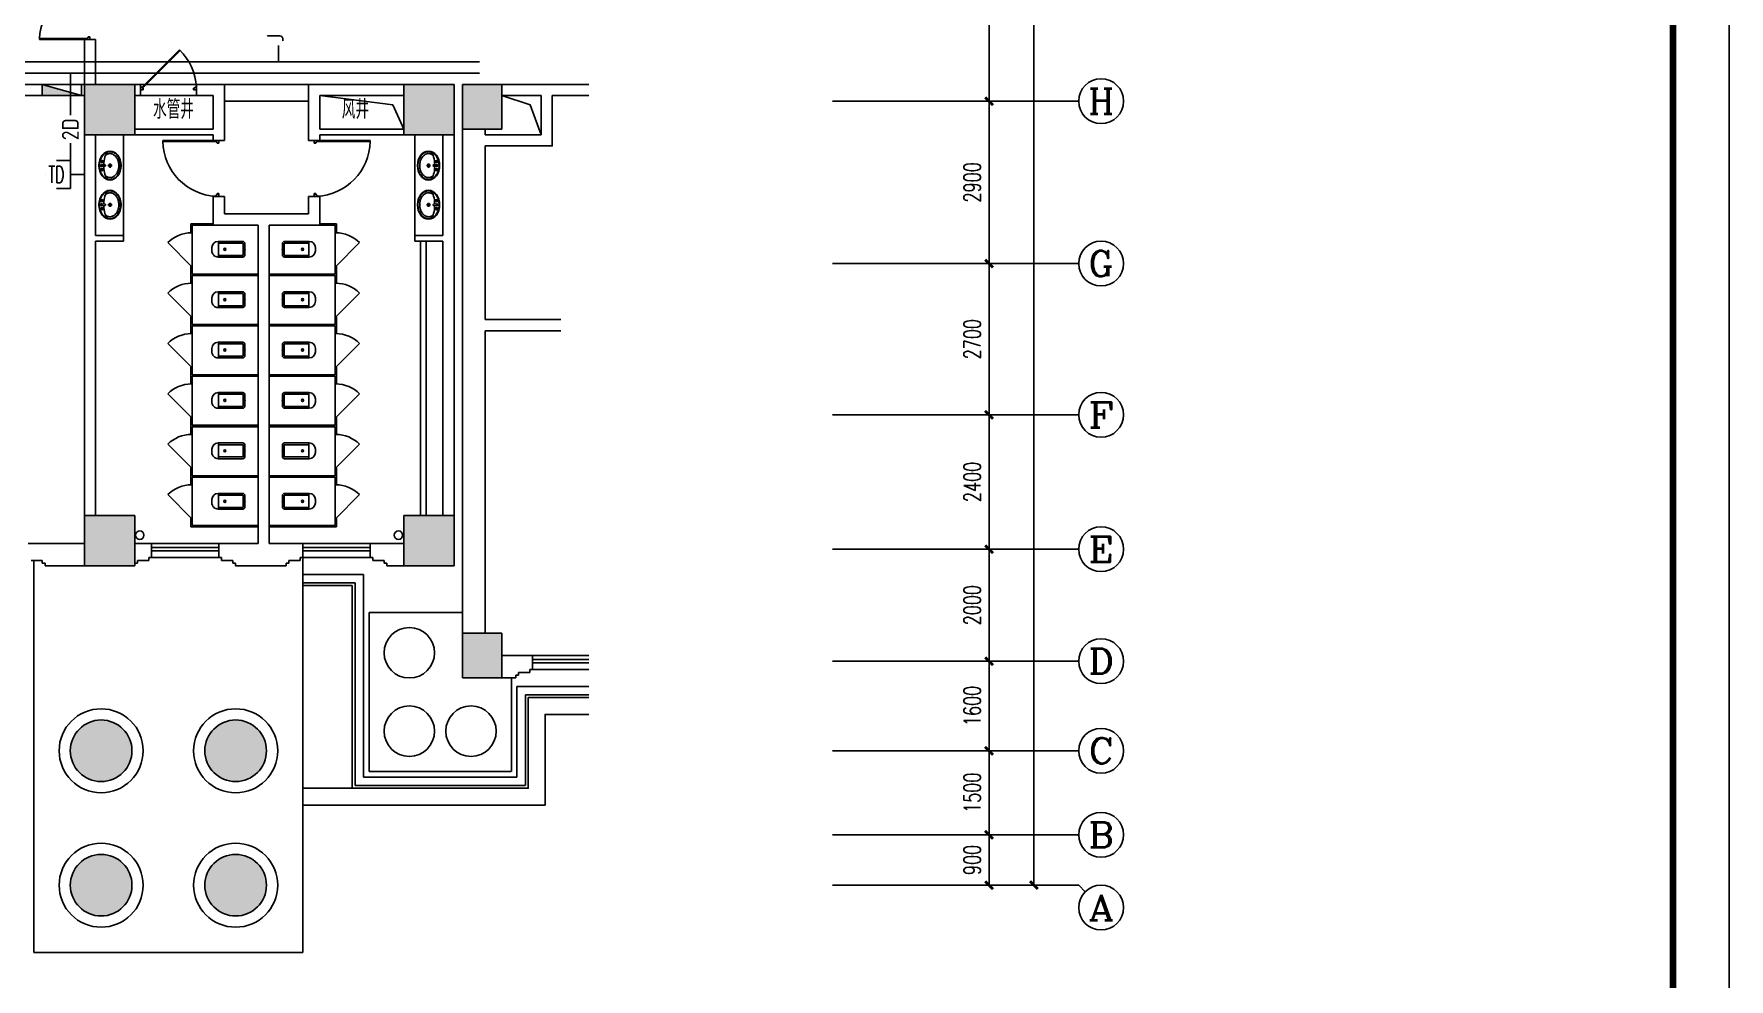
# Model space of a CAD drawing. Extents: x 190999 to 834799, y -200814 to 215286.
# Drawn here: x 720449 to 750699, y 55626 to 72505 of the extents above; entities that cross this region are included whole.
import ezdxf
from ezdxf.enums import TextEntityAlignment as Align

# ---------------------------------------------------------------- set-up
doc = ezdxf.new("R2010")
doc.units = 0
doc.header["$LTSCALE"] = 1000
doc.header["$MEASUREMENT"] = 0
for name, color, linetype in [('00-EQUIP', 3, 'Continuous'), ('00-SIG_TEXT', 7, 'Continuous'), ('00-WIRE-4', 6, 'Continuous'), ('A-卫生间', 250, 'Continuous'), ('A-墙线', 2, 'Continuous'), ('A-外包装修', 250, 'Continuous'), ('A-外窗', 145, 'Continuous'), ('A-门', 167, 'Continuous'), ('AXIS', 3, 'Continuous'), ('AXIS_TEXT', 7, 'Continuous'), ('COLUMN', 2, 'Continuous'), ('EQUIP_消火栓', 6, 'Continuous'), ('PUB_HATCH', 250, 'Continuous'), ('图框', 189, 'Continuous'), ('屋面排水', 7, 'Continuous'), ('房间名称', 7, 'Continuous'), ('桥架', 1, 'Continuous'), ('洞口线', 177, 'Continuous'), ('雨水管', 3, 'Continuous')]:
    doc.layers.add(name, color=color, linetype=linetype)
doc.styles.add('-GBCBIGGBENOR', font='GBENOR.shx', dxfattribs={"bigfont": 'GBCBIG.shx'})
doc.styles.add('_COMPLEX', font='COMPLEX.shx', dxfattribs={"width": 0.5})
doc.styles.add('_TCH_AXIS', font='COMPLEX', dxfattribs={"bigfont": 'GBCBIG'})
doc.styles.add('_TCH_DIM', font='SIMPLEX', dxfattribs={"bigfont": 'GBCBIG'})
doc.styles.add('COMPLEX', font='COMPLEX')
doc.styles.add('DIM_FONT', font='SIMPLEX', dxfattribs={"width": 0.7, "bigfont": 'GBCBIG'})
doc.styles.get("Standard").update_dxf_attribs({"font": 'simhei.ttf'})
doc.dimstyles.new('DIMN', dxfattribs={"dimtxt": 300, "dimasz": 100, "dimexe": 250, "dimexo": 300, "dimgap": 150, "dimtad": 1, "dimdec": 0, "dimzin": 0, "dimdsep": 46, "dimtxsty": 'DIM_FONT', "dimblk": 'ARCHTICK', "dimcen": 0.09, "dimclrt": 7, "dimazin": 2, "dimtfac": 1, "dimtdec": 0, "dimtix": 1, "dimtmove": 2, "dimatfit": 3, "dimfxl": 0, "dimtolj": 1, "dimtzin": 0, "dimarcsym": 0})

# ---------------------------------------------------------------- blocks, each defined once
blk = doc.blocks.new('TJAD_TK_A0')
at = {"layer": '图框'}
for p, q in [((2162, 399.3), (973, 399.3)), ((973, -441.7), (2162, -441.7))]:
    blk.add_line(p, q, dxfattribs=at)
at = {"layer": '图框', "const_width": 1.2}
blk.add_lwpolyline([(2152, -431.7), (2152, 389.3), (998, 389.3), (998, -431.7)], close=True, dxfattribs=at)
blk = doc.blocks.new('m1800')
at = {"layer": 'A-墙线'}
for p, q in [((-900, -100), (-900, 100)), ((900, -100), (900, 100))]:
    blk.add_line(p, q, dxfattribs=at)
at = {"layer": 'A-门'}
for p, q in [((-900, 900), (-900, 0)), ((-900, 900), (-880, 900)), ((-880, 900), (-880, 50)), ((880, 900), (880, 50)), ((900, 900), (880, 900)), ((900, 900), (900, 0)), ((-900, 50), (-870, 50)), ((-900, 0), (-850, 0)), ((-870, 50), (-870, 30)), ((-870, 30), (-850, 30)), ((-850, 30), (-850, 0)), ((850, 30), (850, 0)), ((870, 30), (850, 30)), ((900, 0), (850, 0)), ((870, 50), (870, 30)), ((900, 50), (870, 50))]:
    blk.add_line(p, q, dxfattribs=at)
for centre, start, end in [((-900, 0), 0, 88.7267), ((900, 0), 91.2733, 180)]:
    blk.add_arc(centre, 900, start, end, dxfattribs=at)
blk = doc.blocks.new('m1000')
at = {"layer": 'A-墙线'}
for p, q in [((0, 0), (0, 200)), ((1000, 0), (1000, 200))]:
    blk.add_line(p, q, dxfattribs=at)
at = {"layer": 'A-门'}
for p, q in [((0, 1100), (0, 100)), ((0, 1100), (20, 1100)), ((20, 1100), (20, 150)), ((0, 150), (30, 150)), ((0, 100), (50, 100)), ((30, 150), (30, 130)), ((30, 130), (50, 130)), ((50, 130), (50, 100)), ((950, 130), (950, 100)), ((970, 130), (950, 130)), ((1000, 100), (950, 100)), ((970, 150), (970, 130)), ((1000, 150), (970, 150)), ((1000, 150), (1000, 100))]:
    blk.add_line(p, q, dxfattribs=at)
blk.add_arc((0, 100), 1000, 2.866, 88.854, dxfattribs=at)
blk = doc.blocks.new('手盆')
at = {"layer": 'A-卫生间'}
for p, q in [((113, 12), (46, 16)), ((160, 0), (235, 0)), ((198, -37), (198, 38)), ((113, -11), (46, -16))]:
    blk.add_line(p, q, dxfattribs=at)
for centre, major_axis, ratio, start_param, end_param in [((198, 0), (0, 259), 0.763797, 3.141593, 9.424778), ((194, 0), (0, 259), 0.413212, 0.351725, 1.519021), ((106, 0), (0, 13.9), 0.9, 3.760941, 5.663837), ((194, 0), (0, 259), 0.413212, 1.620217, 2.789865)]:
    blk.add_ellipse(centre, major_axis=major_axis, ratio=ratio, start_param=start_param, end_param=end_param, dxfattribs=at)
for centre, major_axis in [((46, 0), (0, 15.8)), ((56, 71), (0, 20.6)), ((56, 71), (0, 15.6)), ((198, 0), (0, 23.4)), ((56, -71), (0, 20.6)), ((56, -71), (0, 15.6))]:
    blk.add_ellipse(centre, major_axis=major_axis, ratio=0.9, dxfattribs=at)
for points, knots in [([(198, -249), (204, -249), (211, -249), (228, -246), (239, -243), (260, -236), (270, -231), (290, -218), (299, -211), (317, -194), (325, -185), (340, -164), (347, -153), (360, -129), (365, -116), (374, -90), (378, -76), (383, -48), (385, -34), (387, -5), (387, 9), (385, 38), (383, 52), (377, 80), (373, 94), (364, 120), (358, 133), (345, 156), (338, 167), (323, 187), (314, 197), (296, 213), (287, 220), (267, 232), (257, 237), (236, 244), (225, 247), (204, 249), (193, 249), (171, 247), (161, 245), (140, 237), (129, 232), (110, 221), (100, 213), (82, 197), (74, 188), (58, 168), (51, 157), (38, 133), (32, 121), (23, 95), (19, 81), (13, 53), (11, 39), (9, 10), (9, -4), (10, -33), (12, -47), (18, -75), (21, -89), (30, -115), (36, -128), (48, -152), (55, -163), (70, -184), (78, -193), (96, -210), (105, -218), (125, -230), (135, -235), (156, -243), (167, -246), (184, -249), (191, -249), (198, -249)], [0, 0, 0, 0, 0.105369, 0.105369, 0.278747, 0.278747, 0.452125, 0.452125, 0.625504, 0.625504, 0.798882, 0.798882, 0.97226, 0.97226, 1.145639, 1.145639, 1.319017, 1.319017, 1.492395, 1.492395, 1.665774, 1.665774, 1.839152, 1.839152, 2.01253, 2.01253, 2.185909, 2.185909, 2.359287, 2.359287, 2.532665, 2.532665, 2.706044, 2.706044, 2.879422, 2.879422, 3.0528, 3.0528, 3.226179, 3.226179, 3.399557, 3.399557, 3.572935, 3.572935, 3.746313, 3.746313, 3.919692, 3.919692, 4.09307, 4.09307, 4.266448, 4.266448, 4.439827, 4.439827, 4.613205, 4.613205, 4.786583, 4.786583, 4.959962, 4.959962, 5.13334, 5.13334, 5.306718, 5.306718, 5.480097, 5.480097, 5.653475, 5.653475, 5.826853, 5.826853, 6.000232, 6.000232, 6.17361, 6.17361, 6.283185, 6.283185, 6.283185, 6.283185]), ([(119, -185), (121, -187), (123, -188), (130, -193), (135, -196), (146, -202), (152, -205), (163, -209), (169, -210), (180, -213), (186, -214), (194, -214), (196, -214), (198, -214), (204, -214), (209, -214), (222, -212), (229, -210), (241, -206), (245, -204), (254, -200), (259, -197), (269, -191), (275, -187), (286, -178), (291, -173), (300, -162), (304, -158), (314, -145), (319, -137), (327, -123), (329, -118), (334, -107), (336, -101), (341, -89), (343, -83), (346, -71), (348, -64), (351, -49), (352, -40), (354, -22), (355, -13), (355, 5), (355, 14), (354, 32), (352, 41), (349, 58), (348, 66), (343, 81), (341, 89), (335, 104), (332, 111), (326, 125), (322, 132), (314, 144), (310, 150), (301, 162), (296, 167), (287, 177), (281, 181), (272, 189), (267, 192), (256, 199), (250, 202), (238, 207), (233, 209), (223, 211), (217, 212), (205, 214), (198, 214), (186, 213), (181, 213), (171, 211), (166, 210), (151, 205), (141, 200), (128, 191), (123, 188), (119, 185)], [5.740897, 5.740897, 5.740897, 5.740897, 5.780874, 5.780874, 5.896829, 5.896829, 6.012784, 6.012784, 6.128739, 6.128739, 6.240697, 6.240697, 6.283185, 6.283185, 6.283185, 6.399826, 6.399826, 6.5409, 6.5409, 6.634, 6.634, 6.7271, 6.7271, 6.852188, 6.852188, 6.977276, 6.977276, 7.077377, 7.077377, 7.229977, 7.229977, 7.317389, 7.317389, 7.404801, 7.404801, 7.497094, 7.497094, 7.589386, 7.589386, 7.712334, 7.712334, 7.835281, 7.835281, 7.958228, 7.958228, 8.081175, 8.081175, 8.194983, 8.194983, 8.30879, 8.30879, 8.422598, 8.422598, 8.537599, 8.537599, 8.6526, 8.6526, 8.767602, 8.767602, 8.884432, 8.884432, 8.982435, 8.982435, 9.119467, 9.119467, 9.224191, 9.224191, 9.328914, 9.328914, 9.470087, 9.470087, 9.571187, 9.571187, 9.672288, 9.672288, 9.874489, 9.874489, 9.967059, 9.967059, 9.967059, 9.967059])]:
    blk.add_open_spline(points, degree=3, knots=knots, dxfattribs=at)
blk.add_point((46, 0), dxfattribs=at)
blk = doc.blocks.new('bfm01')
at = {"layer": 'A-墙线'}
for p, q in [((-200, 0), (0, 0)), ((-200, -1000), (0, -1000))]:
    blk.add_line(p, q, dxfattribs=at)
at = {"layer": 'A-门'}
for p, q in [((-200, -1000), (-200, 0)), ((-100, 0), (-100, -50)), ((-70, -50), (-100, -50)), ((-50, -30), (-70, -30)), ((-70, -30), (-70, -50)), ((-64, -44), (-50, -30)), ((-64, -44), (603, -711)), ((-50, 0), (-50, -30)), ((-50, -30), (617, -697)), ((0, 0), (0, -1000)), ((-70, -950), (-100, -950)), ((-100, -1000), (-100, -950)), ((-50, -1000), (-100, -1000)), ((-70, -970), (-70, -950)), ((-50, -970), (-70, -970)), ((-50, -1000), (-50, -970))]:
    blk.add_line(p, q, dxfattribs=at)
blk.add_arc((-100, 0), 1000, 272.866, 315.8103, dxfattribs=at)
blk = doc.blocks.new('$TwtSys$00000434')
for p, q in [((-0.5, 0.5), (-0.5, -0.5)), ((-0.5, -0.5), (0.5, 0.5)), ((0.5, 0.5), (-0.5, 0.5)), ((0.5, -0.5), (0.5, 0.5)), ((-0.5, -0.5), (0.5, -0.5))]:
    blk.add_line(p, q)
blk.add_solid([(0.5, -0.5), (0.5, 0.5), (-0.5, -0.5)])
blk = doc.blocks.new('_ArchTick')
at = {"const_width": 0.5}
blk.add_lwpolyline([(-0.7, -0.7), (0.7, 0.7)], dxfattribs=at)
blk = doc.blocks.new('*D350')
at = {"layer": 'AXIS', "color": 0, "lineweight": -2}
for p, q in [((736699, 58204), (737743, 58204)), ((737493, 57304), (737493, 58204)), ((736699, 57304), (737743, 57304))]:
    blk.add_line(p, q, dxfattribs=at)
at = {"layer": 'Defpoints', "color": 0}
for p in [(736399, 58204), (737493, 58204), (736399, 57304)]:
    blk.add_point(p, dxfattribs=at)
at = {"layer": 'AXIS', "color": 0, "lineweight": -2, "xscale": 100, "yscale": 100, "zscale": 100}
for p, rotation in [((737493, 58204), 90), ((737493, 57304), 270)]:
    blk.add_blockref('_ArchTick', p, dxfattribs=dict(at, rotation=rotation))
at = {"layer": 'AXIS', "color": 7, "insert": (737193, 57754), "char_height": 300, "attachment_point": 5, "rotation": 90, "style": 'DIM_FONT'}
blk.add_mtext('\\A1;900', dxfattribs=at)
blk = doc.blocks.new('*D351')
at = {"layer": 'AXIS', "color": 0, "lineweight": -2}
for p, q in [((736699, 59704), (737743, 59704)), ((737493, 58204), (737493, 59704)), ((736699, 58204), (737743, 58204))]:
    blk.add_line(p, q, dxfattribs=at)
at = {"layer": 'Defpoints', "color": 0}
for p in [(736399, 59704), (737493, 59704), (736399, 58204)]:
    blk.add_point(p, dxfattribs=at)
at = {"layer": 'AXIS', "color": 0, "lineweight": -2, "xscale": 100, "yscale": 100, "zscale": 100}
for p, rotation in [((737493, 59704), 90), ((737493, 58204), 270)]:
    blk.add_blockref('_ArchTick', p, dxfattribs=dict(at, rotation=rotation))
at = {"layer": 'AXIS', "color": 7, "insert": (737193, 58954), "char_height": 300, "attachment_point": 5, "rotation": 90, "style": 'DIM_FONT'}
blk.add_mtext('\\A1;1500', dxfattribs=at)
blk = doc.blocks.new('*D352')
at = {"layer": 'AXIS', "color": 0, "lineweight": -2}
for p, q in [((736699, 61304), (737743, 61304)), ((737493, 59704), (737493, 61304)), ((736699, 59704), (737743, 59704))]:
    blk.add_line(p, q, dxfattribs=at)
at = {"layer": 'Defpoints', "color": 0}
for p in [(736399, 61304), (737493, 61304), (736399, 59704)]:
    blk.add_point(p, dxfattribs=at)
at = {"layer": 'AXIS', "color": 0, "lineweight": -2, "xscale": 100, "yscale": 100, "zscale": 100}
for p, rotation in [((737493, 61304), 90), ((737493, 59704), 270)]:
    blk.add_blockref('_ArchTick', p, dxfattribs=dict(at, rotation=rotation))
at = {"layer": 'AXIS', "color": 7, "insert": (737193, 60504), "char_height": 300, "attachment_point": 5, "rotation": 90, "style": 'DIM_FONT'}
blk.add_mtext('\\A1;1600', dxfattribs=at)
blk = doc.blocks.new('*D353')
at = {"layer": 'AXIS', "color": 0, "lineweight": -2}
for p, q in [((736699, 63304), (737743, 63304)), ((737493, 61304), (737493, 63304)), ((736699, 61304), (737743, 61304))]:
    blk.add_line(p, q, dxfattribs=at)
at = {"layer": 'Defpoints', "color": 0}
for p in [(736399, 63304), (737493, 63304), (736399, 61304)]:
    blk.add_point(p, dxfattribs=at)
at = {"layer": 'AXIS', "color": 0, "lineweight": -2, "xscale": 100, "yscale": 100, "zscale": 100}
for p, rotation in [((737493, 63304), 90), ((737493, 61304), 270)]:
    blk.add_blockref('_ArchTick', p, dxfattribs=dict(at, rotation=rotation))
at = {"layer": 'AXIS', "color": 7, "insert": (737193, 62304), "char_height": 300, "attachment_point": 5, "rotation": 90, "style": 'DIM_FONT'}
blk.add_mtext('\\A1;2000', dxfattribs=at)
blk = doc.blocks.new('*D354')
at = {"layer": 'AXIS', "color": 0, "lineweight": -2}
for p, q in [((736699, 65704), (737743, 65704)), ((737493, 63304), (737493, 65704)), ((736699, 63304), (737743, 63304))]:
    blk.add_line(p, q, dxfattribs=at)
at = {"layer": 'Defpoints', "color": 0}
for p in [(736399, 65704), (737493, 65704), (736399, 63304)]:
    blk.add_point(p, dxfattribs=at)
at = {"layer": 'AXIS', "color": 0, "lineweight": -2, "xscale": 100, "yscale": 100, "zscale": 100}
for p, rotation in [((737493, 65704), 90), ((737493, 63304), 270)]:
    blk.add_blockref('_ArchTick', p, dxfattribs=dict(at, rotation=rotation))
at = {"layer": 'AXIS', "color": 7, "insert": (737193, 64504), "char_height": 300, "attachment_point": 5, "rotation": 90, "style": 'DIM_FONT'}
blk.add_mtext('\\A1;2400', dxfattribs=at)
blk = doc.blocks.new('*D355')
at = {"layer": 'AXIS', "color": 0, "lineweight": -2}
for p, q in [((736699, 68404), (737743, 68404)), ((737493, 65704), (737493, 68404)), ((736699, 65704), (737743, 65704))]:
    blk.add_line(p, q, dxfattribs=at)
at = {"layer": 'Defpoints', "color": 0}
for p in [(736399, 68404), (737493, 68404), (736399, 65704)]:
    blk.add_point(p, dxfattribs=at)
at = {"layer": 'AXIS', "color": 0, "lineweight": -2, "xscale": 100, "yscale": 100, "zscale": 100}
for p, rotation in [((737493, 68404), 90), ((737493, 65704), 270)]:
    blk.add_blockref('_ArchTick', p, dxfattribs=dict(at, rotation=rotation))
at = {"layer": 'AXIS', "color": 7, "insert": (737193, 67054), "char_height": 300, "attachment_point": 5, "rotation": 90, "style": 'DIM_FONT'}
blk.add_mtext('\\A1;2700', dxfattribs=at)
blk = doc.blocks.new('*D356')
at = {"layer": 'AXIS', "color": 0, "lineweight": -2}
for p, q in [((736699, 71304), (737743, 71304)), ((737493, 68404), (737493, 71304)), ((736699, 68404), (737743, 68404))]:
    blk.add_line(p, q, dxfattribs=at)
at = {"layer": 'Defpoints', "color": 0}
for p in [(736399, 71304), (737493, 71304), (736399, 68404)]:
    blk.add_point(p, dxfattribs=at)
at = {"layer": 'AXIS', "color": 0, "lineweight": -2, "xscale": 100, "yscale": 100, "zscale": 100}
for p, rotation in [((737493, 71304), 90), ((737493, 68404), 270)]:
    blk.add_blockref('_ArchTick', p, dxfattribs=dict(at, rotation=rotation))
at = {"layer": 'AXIS', "color": 7, "insert": (737193, 69854), "char_height": 300, "attachment_point": 5, "rotation": 90, "style": 'DIM_FONT'}
blk.add_mtext('\\A1;2900', dxfattribs=at)
blk = doc.blocks.new('*D357')
at = {"layer": 'AXIS', "color": 0, "lineweight": -2}
for p, q in [((736699, 75304), (737743, 75304)), ((737493, 71304), (737493, 75304)), ((736699, 71304), (737743, 71304))]:
    blk.add_line(p, q, dxfattribs=at)
at = {"layer": 'Defpoints', "color": 0}
for p in [(736399, 75304), (737493, 75304), (736399, 71304)]:
    blk.add_point(p, dxfattribs=at)
at = {"layer": 'AXIS', "color": 0, "lineweight": -2, "xscale": 100, "yscale": 100, "zscale": 100}
for p, rotation in [((737493, 75304), 90), ((737493, 71304), 270)]:
    blk.add_blockref('_ArchTick', p, dxfattribs=dict(at, rotation=rotation))
at = {"layer": 'AXIS', "color": 7, "insert": (737193, 73304), "char_height": 300, "attachment_point": 5, "rotation": 90, "style": 'DIM_FONT'}
blk.add_mtext('\\A1;4000', dxfattribs=at)
blk = doc.blocks.new('*D377')
at = {"layer": 'AXIS', "color": 0, "lineweight": -2}
for p, q in [((736699, 145304), (738543, 145304)), ((738293, 57304), (738293, 145304)), ((736699, 57304), (738543, 57304))]:
    blk.add_line(p, q, dxfattribs=at)
at = {"layer": 'Defpoints', "color": 0}
for p in [(736399, 145304), (738293, 145304), (736399, 57304)]:
    blk.add_point(p, dxfattribs=at)
at = {"layer": 'AXIS', "color": 0, "lineweight": -2, "xscale": 100, "yscale": 100, "zscale": 100}
for p, rotation in [((738293, 145304), 90), ((738293, 57304), 270)]:
    blk.add_blockref('_ArchTick', p, dxfattribs=dict(at, rotation=rotation))
at = {"layer": 'AXIS', "color": 7, "insert": (737993, 101304), "char_height": 300, "attachment_point": 5, "rotation": 90, "style": 'DIM_FONT'}
blk.add_mtext('\\A1;88000', dxfattribs=at)
blk = doc.blocks.new('_AXISO')
blk.add_circle((0, 0), 0.5)
at = {"layer": 'AXIS_TEXT', "style": 'COMPLEX', "width": 1.041667}
blk.add_attdef('A', text='', height=0.56, dxfattribs=at).set_placement((-0.25, -0.28), (0.25, -0.28), align=Align.FIT)
blk = doc.blocks.new('$lvtry$00000200')
for p, q in [((-140, -40, 0), (-140, -480, 0)), ((-110, -40, 0), (-110, -470, 0)), ((100, 0, 0), (-100, 0, 0)), ((100, -30, 0), (-100, -30, 0)), ((110, -470, 0), (110, -40, 0)), ((140, -480, 0), (140, -40, 0)), ((140, -470, 0), (-140, -470, 0)), ((-30, -590, 0), (30, -590, 0))]:
    blk.add_line(p, q)
blk.add_circle((0, -359, 0), 20)
for centre, radius, start, end in [((-100, -40, 0), 40, 90, 180), ((-100, -40, 0), 10, 90, 180), ((100, -40, 0), 40, 0, 90), ((100, -40, 0), 10, 0, 90), ((-30, -480, 0), 110, 180, 270), ((30, -480, 0), 110, 270, 0)]:
    blk.add_arc(centre, radius, start, end)
blk.add_point((0, 0))
blk = doc.blocks.new('$DorLib2D$00000114')
at = {"color": 0}
blk.add_line((0.5, 0), (-0.207, 0.707), dxfattribs=at)
blk.add_arc((0.5, 0), 1, 135, 180, dxfattribs=at)
blk = doc.blocks.new('_LINKPT1')
at = {"color": 0}
blk.add_line((0, 0), (0, 0), dxfattribs=at)
blk = doc.blocks.new('IO37IMB6')
for p, q in [((-0.5, 0.499), (-0.5, 0.999)), ((0.5, 0.999), (0.5, 0.499)), ((0.5, 0.499), (-0.5, 0.499)), ((0, 0.5), (0, 0))]:
    blk.add_line(p, q)
at = {"xscale": 0.002, "yscale": 0.002, "zscale": 0.002}
for p in [(0, 1.384), (-0.5, 0.499), (0, 0), (0.5, 0.499)]:
    blk.add_blockref('_LINKPT1', p, dxfattribs=at)
at = {"style": '_COMPLEX', "width": 0.6, "flags": 8}
blk.add_attdef('$TEXT$', text='', height=0.6, dxfattribs=at).set_placement((0, 1), align=Align.MIDDLE_CENTER)
at = {"flags": 9}
blk.add_attdef('A', (0, 0), '', height=0.00002, dxfattribs=at)

msp = doc.modelspace()

# ---------------------------------------------------------------- hatches: boundary and pattern name
at = {"layer": 'PUB_HATCH'}
for points in [[(721348.5, 71603.7), (721348.5, 70703.7), (722248.5, 70703.7), (722248.5, 71603.7)], [(727048.5, 71603.7), (727048.5, 70703.7), (727948.5, 70703.7), (727948.5, 71603.7)], [(728098.5, 71603.7), (728098.5, 70803.7), (728798.5, 70803.7), (728798.5, 71603.7)], [(721348.5, 63903.7), (721348.5, 63003.7), (722248.5, 63003.7), (722248.5, 63903.7)], [(727048.5, 63903.7), (727048.5, 63003.7), (727948.5, 63003.7), (727948.5, 63903.7)], [(728098.5, 61803.7), (728098.5, 61003.7), (728798.5, 61003.7), (728798.5, 61803.7)], [(721098.5, 59703.7, 1), (722198.5, 59703.7, 1)], [(724598.5, 59703.7, 1), (723498.5, 59703.7, 1)], [(722198.5, 57303.7, 1), (721098.5, 57303.7, 1)], [(724598.5, 57303.7, 1), (723498.5, 57303.7, 1)]]:
    msp.add_hatch(color=256, dxfattribs=at).paths.add_polyline_path(points)

# ---------------------------------------------------------------- linework, layer by layer
at = {"layer": '00-WIRE-4'}
for p, q in [((724815.1, 72300.3), (724815.1, 72003.7)), ((721099, 71053.3), (721099, 71803.7)), ((721099, 70243.7), (721099, 70552.7))]:
    msp.add_line(p, q, dxfattribs=at)
at = {"layer": 'A-卫生间'}
for p, q in [((723848.5, 71603.7), (725348.5, 71603.7)), ((723848.5, 71303.7), (725348.5, 71303.7)), ((722048.5, 70703.7), (722048.5, 68903.7)), ((727248.5, 70703.7), (727248.5, 68903.7)), ((723248.5, 69116.2), (723248.5, 68953.7)), ((723248.5, 69116.2), (723648.5, 69116.2)), ((723273.5, 68953.7), (723273.5, 69091.2)), ((723273.5, 69091.2), (723648.5, 69091.2)), ((723648.5, 69116.2), (723648.5, 69091.2)), ((725848.5, 69116.2), (725548.5, 69116.2)), ((725548.5, 69091.2), (725548.5, 69116.2)), ((725823.5, 69091.2), (725548.5, 69091.2)), ((725823.5, 69091.2), (725823.5, 68953.7)), ((725848.5, 68953.7), (725848.5, 69116.2)), ((723248.5, 68953.7), (723273.5, 68953.7)), ((725823.5, 68953.7), (725848.5, 68953.7)), ((727348.5, 68803.7), (727348.5, 63903.7)), ((727448.5, 68803.7), (727448.5, 63903.7)), ((723273.5, 68353.7), (723248.5, 68353.7)), ((723248.5, 68353.7), (723248.5, 68191.2)), ((723248.5, 68191.2), (723248.5, 68053.7)), ((723273.5, 68216.2), (723273.5, 68353.7)), ((723273.5, 68216.2), (724448.5, 68216.2)), ((723273.5, 68053.7), (723273.5, 68191.2)), ((723273.5, 68191.2), (724448.5, 68191.2)), ((724448.5, 68216.2), (724448.5, 68191.2)), ((725823.5, 68216.2), (724648.5, 68216.2)), ((724648.5, 68191.2), (724648.5, 68216.2)), ((725823.5, 68191.2), (724648.5, 68191.2)), ((725848.5, 68353.7), (725823.5, 68353.7)), ((725823.5, 68353.7), (725823.5, 68216.2)), ((725823.5, 68191.2), (725823.5, 68053.7)), ((725848.5, 68191.2), (725848.5, 68353.7)), ((725848.5, 68053.7), (725848.5, 68191.2)), ((723248.5, 68053.7), (723273.5, 68053.7)), ((725823.5, 68053.7), (725848.5, 68053.7)), ((723273.5, 67453.7), (723248.5, 67453.7)), ((723248.5, 67453.7), (723248.5, 67291.2)), ((723248.5, 67291.2), (723248.5, 67153.7)), ((723273.5, 67316.2), (723273.5, 67453.7)), ((723273.5, 67316.2), (724448.5, 67316.2)), ((723273.5, 67153.7), (723273.5, 67291.2)), ((723273.5, 67291.2), (724448.5, 67291.2)), ((724448.5, 67316.2), (724448.5, 67291.2)), ((725823.5, 67316.2), (724648.5, 67316.2)), ((724648.5, 67291.2), (724648.5, 67316.2)), ((725823.5, 67291.2), (724648.5, 67291.2)), ((725848.5, 67453.7), (725823.5, 67453.7)), ((725823.5, 67453.7), (725823.5, 67316.2)), ((725823.5, 67291.2), (725823.5, 67153.7)), ((725848.5, 67291.2), (725848.5, 67453.7)), ((725848.5, 67153.7), (725848.5, 67291.2)), ((723248.5, 67153.7), (723273.5, 67153.7)), ((725823.5, 67153.7), (725848.5, 67153.7)), ((723273.5, 66553.7), (723248.5, 66553.7)), ((723248.5, 66553.7), (723248.5, 66391.2)), ((723273.5, 66416.2), (723273.5, 66553.7)), ((725848.5, 66553.7), (725823.5, 66553.7)), ((725823.5, 66553.7), (725823.5, 66416.2)), ((725848.5, 66391.2), (725848.5, 66553.7)), ((723248.5, 66391.2), (723248.5, 66253.7)), ((723248.5, 66253.7), (723273.5, 66253.7)), ((723273.5, 66416.2), (724448.5, 66416.2)), ((723273.5, 66391.2), (724448.5, 66391.2)), ((723273.5, 66253.7), (723273.5, 66391.2)), ((724448.5, 66416.2), (724448.5, 66391.2)), ((725823.5, 66416.2), (724648.5, 66416.2)), ((724648.5, 66391.2), (724648.5, 66416.2)), ((725823.5, 66391.2), (724648.5, 66391.2)), ((725823.5, 66391.2), (725823.5, 66253.7)), ((725823.5, 66253.7), (725848.5, 66253.7)), ((725848.5, 66253.7), (725848.5, 66391.2)), ((723273.5, 65653.7), (723248.5, 65653.7)), ((723248.5, 65653.7), (723248.5, 65491.2)), ((723273.5, 65516.2), (723273.5, 65653.7)), ((725848.5, 65653.7), (725823.5, 65653.7)), ((725823.5, 65653.7), (725823.5, 65516.2)), ((725848.5, 65491.2), (725848.5, 65653.7)), ((723248.5, 65491.2), (723248.5, 65353.7)), ((723248.5, 65353.7), (723273.5, 65353.7)), ((723273.5, 65516.2), (724448.5, 65516.2)), ((723273.5, 65491.2), (724448.5, 65491.2)), ((723273.5, 65353.7), (723273.5, 65491.2)), ((724448.5, 65516.2), (724448.5, 65491.2)), ((725823.5, 65516.2), (724648.5, 65516.2)), ((724648.5, 65491.2), (724648.5, 65516.2)), ((725823.5, 65491.2), (724648.5, 65491.2)), ((725823.5, 65491.2), (725823.5, 65353.7)), ((725823.5, 65353.7), (725848.5, 65353.7)), ((725848.5, 65353.7), (725848.5, 65491.2)), ((723273.5, 64753.7), (723248.5, 64753.7)), ((723248.5, 64753.7), (723248.5, 64591.2)), ((723273.5, 64616.2), (723273.5, 64753.7)), ((725848.5, 64753.7), (725823.5, 64753.7)), ((725823.5, 64753.7), (725823.5, 64616.2)), ((725848.5, 64591.2), (725848.5, 64753.7)), ((723248.5, 64591.2), (723248.5, 64453.7)), ((723248.5, 64453.7), (723273.5, 64453.7)), ((723273.5, 64616.2), (724448.5, 64616.2)), ((723273.5, 64453.7), (723273.5, 64591.2)), ((723273.5, 64591.2), (724448.5, 64591.2)), ((724448.5, 64616.2), (724448.5, 64591.2)), ((725823.5, 64616.2), (724648.5, 64616.2)), ((724648.5, 64591.2), (724648.5, 64616.2)), ((725823.5, 64591.2), (724648.5, 64591.2)), ((725823.5, 64591.2), (725823.5, 64453.7)), ((725823.5, 64453.7), (725848.5, 64453.7)), ((725848.5, 64453.7), (725848.5, 64591.2)), ((723273.5, 63853.7), (723248.5, 63853.7)), ((723248.5, 63853.7), (723248.5, 63703.7)), ((723273.5, 63728.7), (723273.5, 63853.7)), ((725848.5, 63853.7), (725823.5, 63853.7)), ((725823.5, 63853.7), (725823.5, 63728.7)), ((725848.5, 63703.7), (725848.5, 63853.7)), ((724448.5, 63703.7), (723248.5, 63703.7)), ((724448.5, 63728.7), (723273.5, 63728.7)), ((724448.5, 63703.7), (724448.5, 63728.7)), ((724648.5, 63728.7), (725823.5, 63728.7)), ((724648.5, 63728.7), (724648.5, 63703.7)), ((724648.5, 63703.7), (725848.5, 63703.7))]:
    msp.add_line(p, q, dxfattribs=at)
at = {"layer": 'A-墙线'}
for p, q in [((721348.5, 72403.7), (721348.5, 71603.7)), ((721548.5, 71603.7), (721548.5, 72403.7)), ((721348.5, 71603.7), (719448.5, 71603.7)), ((721348.5, 71403.7), (719448.5, 71403.7)), ((722248.5, 71603.7), (722348.5, 71603.7)), ((722248.5, 71403.7), (722348.5, 71403.7)), ((722348.5, 71603.7), (722348.5, 71403.7)), ((723848.5, 71603.7), (723348.5, 71603.7)), ((723348.5, 71603.7), (723348.5, 71403.7)), ((723648.5, 71403.7), (723348.5, 71403.7)), ((723648.5, 71403.7), (723648.5, 70803.7)), ((723848.5, 71603.7), (723848.5, 70603.7)), ((725348.5, 71603.7), (725348.5, 70603.7)), ((727148.5, 71603.7), (725348.5, 71603.7)), ((725548.5, 71403.7), (725548.5, 70803.7)), ((727048.5, 71403.7), (725548.5, 71403.7)), ((728798.5, 71603.7), (730348.5, 71603.7)), ((728798.5, 71403.7), (729498.5, 71403.7)), ((729698.5, 71403.7), (730348.5, 71403.7)), ((721348.5, 70803.7), (721348.5, 63903.7)), ((722248.5, 70803.7), (723648.5, 70803.7)), ((727048.5, 70803.7), (725548.5, 70803.7)), ((728098.5, 70803.7), (728098.5, 61803.7)), ((728498.5, 70803.7), (728498.5, 70703.7)), ((721548.5, 70703.7), (721548.5, 68903.7)), ((722248.5, 70703.7), (723648.5, 70703.7)), ((723648.5, 70703.7), (723648.5, 70603.7)), ((725548.5, 70703.7), (725548.5, 70603.7)), ((727048.5, 70703.7), (725548.5, 70703.7)), ((727748.5, 70703.7), (727748.5, 68903.7)), ((727948.5, 70703.7), (727948.5, 63903.7)), ((728498.5, 70503.7), (728498.5, 67403.7)), ((723648.5, 69603.7), (723648.5, 69091.2)), ((723848.5, 69603.7), (723848.5, 69291.2)), ((725348.5, 69603.7), (725348.5, 69291.2)), ((725548.5, 69603.7), (725548.5, 69091.2)), ((723848.5, 69291.2), (725348.5, 69291.2)), ((723648.5, 69091.2), (724448.5, 69091.2)), ((724448.5, 69091.2), (724448.5, 63403.7)), ((724648.5, 69091.2), (724648.5, 63403.7)), ((724648.5, 69091.2), (725548.5, 69091.2)), ((722048.5, 68903.7), (721548.5, 68903.7)), ((721548.5, 68803.7), (721548.5, 63903.7)), ((722048.5, 68803.7), (721548.5, 68803.7)), ((722048.5, 68803.7), (722048.5, 68903.7)), ((727248.5, 68903.7), (727748.5, 68903.7)), ((727248.5, 68803.7), (727248.5, 68903.7)), ((727248.5, 68803.7), (727748.5, 68803.7)), ((727748.5, 68803.7), (727748.5, 63903.7)), ((728498.5, 67403.7), (729848.5, 67403.7)), ((728498.5, 67203.7), (728498.5, 61803.7)), ((728498.5, 67203.7), (729848.5, 67203.7)), ((721348.5, 63403.7), (720348.5, 63403.7)), ((722548.5, 63403.7), (722248.5, 63403.7)), ((722548.5, 63153.7), (722548.5, 63403.7)), ((724448.5, 63403.7), (723748.5, 63403.7)), ((723748.5, 63153.7), (723748.5, 63403.7)), ((725248.5, 63403.7), (724648.5, 63403.7)), ((725248.5, 63153.7), (725248.5, 63403.7)), ((726448.5, 63153.7), (726448.5, 63403.7)), ((726448.5, 63403.7), (727048.5, 63403.7)), ((720598.5, 63103.7), (720398.5, 63103.7)), ((720598.5, 63053.7), (720598.5, 63103.7)), ((720648.5, 63053.7), (720598.5, 63053.7)), ((720648.5, 63003.7), (720648.5, 63053.7)), ((720648.5, 63003.7), (721348.5, 63003.7)), ((722248.5, 63053.7), (722298.5, 63053.7)), ((722298.5, 63053.7), (722298.5, 63103.7)), ((722298.5, 63103.7), (722498.5, 63103.7)), ((722498.5, 63153.7), (722548.5, 63153.7)), ((722498.5, 63103.7), (722498.5, 63153.7)), ((723798.5, 63153.7), (723748.5, 63153.7)), ((723798.5, 63103.7), (723798.5, 63153.7)), ((723998.5, 63103.7), (723798.5, 63103.7)), ((723998.5, 63053.7), (723998.5, 63103.7)), ((724048.5, 63053.7), (723998.5, 63053.7)), ((724048.5, 63003.7), (724048.5, 63053.7)), ((724948.5, 63003.7), (724048.5, 63003.7)), ((724948.5, 63003.7), (724948.5, 63053.7)), ((724948.5, 63053.7), (724998.5, 63053.7)), ((724998.5, 63053.7), (724998.5, 63103.7)), ((724998.5, 63103.7), (725198.5, 63103.7)), ((725198.5, 63153.7), (725248.5, 63153.7)), ((725198.5, 63103.7), (725198.5, 63153.7)), ((726498.5, 63153.7), (726448.5, 63153.7)), ((726498.5, 63103.7), (726498.5, 63153.7)), ((726698.5, 63103.7), (726498.5, 63103.7)), ((726698.5, 63053.7), (726698.5, 63103.7)), ((726748.5, 63053.7), (726698.5, 63053.7)), ((726748.5, 63003.7), (726748.5, 63053.7)), ((727048.5, 63003.7), (726748.5, 63003.7)), ((729348.5, 61403.7), (728798.5, 61403.7)), ((729298.5, 61153.7), (729348.5, 61153.7)), ((729298.5, 61103.7), (729298.5, 61153.7)), ((729348.5, 61153.7), (729348.5, 61403.7)), ((729048.5, 61003.7), (728798.5, 61003.7)), ((729048.5, 61003.7), (729048.5, 61053.7)), ((729048.5, 61053.7), (729098.5, 61053.7)), ((729098.5, 61053.7), (729098.5, 61103.7)), ((729098.5, 61103.7), (729298.5, 61103.7))]:
    msp.add_line(p, q, dxfattribs=at)
for points in [[(728498.5, 70503.7), (729698.5, 70503.7), (729698.5, 71403.7)], [(728498.5, 70703.7), (729498.5, 70703.7), (729498.5, 71403.7)], [(728798.5, 70703.7), (729498.5, 70703.7), (729498.5, 71403.7)]]:
    msp.add_lwpolyline(points, dxfattribs=at)
at = {"layer": 'A-外包装修'}
for p, q in [((720448.5, 63103.7), (720448.5, 56103.7)), ((725248.5, 63153.7), (725248.5, 56103.7)), ((725248.5, 62853.7), (726328.5, 62853.7)), ((725248.5, 62703.7), (726178.5, 62703.7)), ((725248.5, 62653.7), (726128.5, 62653.7)), ((726128.5, 62653.7), (726128.5, 59033.7)), ((726178.5, 59083.7), (726178.5, 62703.7)), ((726328.5, 59233.7), (726328.5, 62853.7)), ((726428.5, 59333.7), (726428.5, 62173.7)), ((726428.5, 62173.7), (728098.5, 62173.7)), ((728968.5, 59333.7), (728968.5, 61003.7)), ((729068.5, 60853.7), (730348.5, 60853.7)), ((729068.5, 59233.7), (729068.5, 60853.7)), ((729218.5, 60703.7), (730348.5, 60703.7)), ((729218.5, 59083.7), (729218.5, 60703.7)), ((729268.5, 60653.7), (730348.5, 60653.7)), ((729268.5, 60653.7), (729268.5, 59033.7)), ((728967.1, 59333.7), (726430, 59333.7)), ((729267.1, 59033.7), (726130, 59033.7)), ((729217.1, 59083.7), (726180, 59083.7)), ((729067.1, 59233.7), (726330, 59233.7)), ((725248.5, 56103.7), (720448.5, 56103.7))]:
    msp.add_line(p, q, dxfattribs=at)
for centre, radius in [((727148.5, 61453.7), 450), ((727148.5, 60053.7), 450), ((728248.5, 60053.7), 450), ((721648.5, 59703.7), 750), ((724048.5, 59703.7), 750), ((721648.5, 57303.7), 750), ((724048.5, 57303.7), 750)]:
    msp.add_circle(centre, radius, dxfattribs=at)
at = {"layer": 'A-外窗'}
for p, q in [((722548.5, 63403.7), (723748.5, 63403.7)), ((722548.5, 63333.7), (723748.5, 63333.7)), ((722548.5, 63273.7), (723748.5, 63273.7)), ((726448.5, 63403.7), (725248.5, 63403.7)), ((726448.5, 63333.7), (725248.5, 63333.7)), ((726448.5, 63273.7), (725248.5, 63273.7)), ((722548.5, 63153.7), (723748.5, 63153.7)), ((726448.5, 63153.7), (725248.5, 63153.7)), ((729348.5, 61403.7), (730348.5, 61403.7)), ((729348.5, 61333.7), (730348.5, 61333.7)), ((729348.5, 61273.7), (730348.5, 61273.7)), ((729348.5, 61153.7), (730348.5, 61153.7))]:
    msp.add_line(p, q, dxfattribs=at)
at = {"layer": 'A-门'}
for p, q in [((723273.5, 68353.7), (723273.5, 68953.7)), ((725823.5, 68353.7), (725823.5, 68953.7)), ((723273.5, 67453.7), (723273.5, 68053.7)), ((725823.5, 67453.7), (725823.5, 68053.7)), ((723273.5, 66553.7), (723273.5, 67153.7)), ((725823.5, 66553.7), (725823.5, 67153.7)), ((723273.5, 65653.7), (723273.5, 66253.7)), ((725823.5, 65653.7), (725823.5, 66253.7)), ((723273.5, 64753.7), (723273.5, 65353.7)), ((725823.5, 64753.7), (725823.5, 65353.7)), ((723273.5, 63853.7), (723273.5, 64453.7)), ((725823.5, 63853.7), (725823.5, 64453.7))]:
    msp.add_line(p, q, dxfattribs=at)
at = {"layer": 'AXIS'}
for p, q in [((734698.5, 71303.7), (739093, 71303.7)), ((734698.5, 68403.7), (739093, 68403.7)), ((734698.5, 65703.7), (739093, 65703.7)), ((734698.5, 63303.7), (739093, 63303.7)), ((734698.5, 61303.7), (739093, 61303.7)), ((734698.5, 59703.7), (739093, 59703.7)), ((734698.5, 58203.7), (739093, 58203.7)), ((734698.5, 57303.7), (739093, 57303.7)), ((739210.1, 57186.5), (739093, 57303.7))]:
    msp.add_line(p, q, dxfattribs=at)
at = {"layer": 'COLUMN'}
for p, q in [((721348.5, 71603.7), (721348.5, 70703.7)), ((722248.5, 71603.7), (721348.5, 71603.7)), ((722248.5, 70703.7), (722248.5, 71603.7)), ((727048.5, 71603.7), (727048.5, 70703.7)), ((727948.5, 71603.7), (727048.5, 71603.7)), ((727948.5, 70703.7), (727948.5, 71603.7)), ((728098.5, 71603.7), (728098.5, 70803.7)), ((728798.5, 71603.7), (728098.5, 71603.7)), ((728798.5, 70803.7), (728798.5, 71603.7)), ((728098.5, 70803.7), (728798.5, 70803.7)), ((721348.5, 70703.7), (722248.5, 70703.7)), ((727048.5, 70703.7), (727948.5, 70703.7)), ((721348.5, 63903.7), (721348.5, 63003.7)), ((722248.5, 63903.7), (721348.5, 63903.7)), ((722248.5, 63003.7), (722248.5, 63903.7)), ((727048.5, 63903.7), (727048.5, 63003.7)), ((727948.5, 63903.7), (727048.5, 63903.7)), ((727948.5, 63003.7), (727948.5, 63903.7)), ((721348.5, 63003.7), (722248.5, 63003.7)), ((727048.5, 63003.7), (727948.5, 63003.7)), ((728098.5, 61803.7), (728098.5, 61003.7)), ((728798.5, 61803.7), (728098.5, 61803.7)), ((728798.5, 61003.7), (728798.5, 61803.7)), ((728098.5, 61003.7), (728798.5, 61003.7))]:
    msp.add_line(p, q, dxfattribs=at)
for centre, start, end in [((721648.5, 59703.7), 0, 180), ((724048.5, 59703.7), 0, 180), ((721648.5, 59703.7), 180, 0), ((724048.5, 59703.7), 180, 0), ((721648.5, 57303.7), 0, 180), ((724048.5, 57303.7), 0, 180), ((721648.5, 57303.7), 180, 0), ((724048.5, 57303.7), 180, 0)]:
    msp.add_arc(centre, 550, start, end, dxfattribs=at)
at = {"layer": '屋面排水'}
for points in [[(725248.5, 59033.7), (729270, 59033.7), (729270, 60653.7), (730348.5, 60653.7)], [(730348.5, 60353.7), (729570, 60353.7), (729570, 58733.7), (725248.5, 58733.7)]]:
    msp.add_lwpolyline(points, dxfattribs=at)
at = {"layer": '桥架'}
for p, q in [((718548.5, 72003.7), (728398.5, 72003.7)), ((718348.5, 71803.7), (728398.5, 71803.7))]:
    msp.add_line(p, q, dxfattribs=at)
at = {"layer": '洞口线'}
for points in [[(725548.5, 71403.7), (726852.6, 71239.5), (727048.5, 70803.7)], [(728798.5, 71403.7), (729302.6, 71239.5), (729498.5, 70703.7)]]:
    msp.add_lwpolyline(points, dxfattribs=at)
at = {"layer": '雨水管'}
for centre in [(722337.9, 63553.7), (726952.6, 63553.7)]:
    msp.add_circle(centre, 75, dxfattribs=at)

# ---------------------------------------------------------------- block references
at = {"xscale": -1, "rotation": 180}
for p in [(721608.5, 70153.7), (721608.5, 69453.7)]:
    msp.add_blockref('手盆', p, dxfattribs=at)
at = {"rotation": 180}
for p in [(727688.5, 70153.7), (727688.5, 69453.7)]:
    msp.add_blockref('手盆', p, dxfattribs=at)
at = {"layer": '00-EQUIP'}
ref = msp.add_blockref('IO37IMB6', (721348.5, 69993.7), dxfattribs=dict(at, xscale=500, yscale=500, zscale=500, rotation=90))
ref.add_attrib('$TEXT$', 'TD', dxfattribs={"layer": '0', "height": 300, "style": '_COMPLEX', "width": 0.6, "flags": 8}).set_placement((720848.5, 69993.7), align=Align.MIDDLE_CENTER)
at = {"layer": 'A-卫生间', "rotation": 269.9999999989353}
for p in [(724214.2, 68659.9, 0), (724214.2, 67759.9, 0), (724214.2, 66859.9, 0), (724214.2, 65959.9, 0), (724214.2, 65059.9, 0), (724214.2, 64159.9, 0)]:
    msp.add_blockref('$lvtry$00000200', p, dxfattribs=at)
at = {"layer": 'A-卫生间', "yscale": -0.9999999999999998, "rotation": 270.0000000010646}
for p in [(724882.9, 68659.9, 0), (724882.9, 67759.9, 0), (724882.9, 66859.9, 0), (724882.9, 65959.9, 0), (724882.9, 65059.9, 0), (724882.9, 64159.9, 0)]:
    msp.add_blockref('$lvtry$00000200', p, dxfattribs=at)
at = {"layer": 'A-门', "xscale": -1, "rotation": 90}
for name, p in [('m1800', (721448.5, 73303.7)), ('m1000', (723848.5, 70603.7))]:
    msp.add_blockref(name, p, dxfattribs=at)
at = {"layer": 'A-门'}
for name, p, rotation in [('bfm01', (722348.5, 71603.7), 90), ('m1000', (725348.5, 70603.7), 270)]:
    msp.add_blockref(name, p, dxfattribs=dict(at, rotation=rotation))
at = {"layer": 'A-门', "xscale": -600, "zscale": 25, "rotation": 90}
for p, yscale in [((723261, 68653.7), 600), ((725836, 68653.7), -600), ((723261, 67753.7), 600), ((725836, 67753.7), -600), ((723261, 66853.7), 600), ((725836, 66853.7), -600), ((723261, 65953.7), 600), ((725836, 65953.7), -600), ((723261, 65053.7), 600), ((725836, 65053.7), -600), ((723261, 64153.7), 600), ((725836, 64153.7), -600)]:
    msp.add_blockref('$DorLib2D$00000114', p, dxfattribs=dict(at, yscale=yscale))
at = {"layer": 'AXIS'}
ref = msp.add_blockref('_AXISO', (739493, 71303.7), dxfattribs=dict(at, xscale=800, yscale=800, zscale=800))
ref.add_attrib('A', 'H', dxfattribs={"layer": 'AXIS_TEXT', "height": 452.5, "style": '_TCH_AXIS', "width": 1.05}).set_placement((739266.7, 71077.4), (739719.3, 71077.4), align=Align.FIT)
ref = msp.add_blockref('_AXISO', (739493, 68403.7), dxfattribs=dict(at, xscale=800, yscale=800, zscale=800))
ref.add_attrib('A', 'G', dxfattribs={"layer": 'AXIS_TEXT', "height": 452.5, "style": '_TCH_AXIS', "width": 1.166667}).set_placement((739266.7, 68177.4), (739719.3, 68177.4), align=Align.FIT)
ref = msp.add_blockref('_AXISO', (739493, 65703.7), dxfattribs=dict(at, xscale=800, yscale=800, zscale=800))
ref.add_attrib('A', 'F', dxfattribs={"layer": 'AXIS_TEXT', "height": 452.5, "style": '_TCH_AXIS', "width": 1.3125}).set_placement((739266.7, 65477.4), (739719.3, 65477.4), align=Align.FIT)
ref = msp.add_blockref('_AXISO', (739493, 63303.7), dxfattribs=dict(at, xscale=800, yscale=800, zscale=800))
ref.add_attrib('A', 'E', dxfattribs={"layer": 'AXIS_TEXT', "height": 452.5, "style": '_TCH_AXIS', "width": 1.3125}).set_placement((739266.7, 63077.4), (739719.3, 63077.4), align=Align.FIT)
ref = msp.add_blockref('_AXISO', (739493, 61303.7), dxfattribs=dict(at, xscale=800, yscale=800, zscale=800))
ref.add_attrib('A', 'D', dxfattribs={"layer": 'AXIS_TEXT', "height": 452.5, "style": '_TCH_AXIS', "width": 1.235294}).set_placement((739266.7, 61077.4), (739719.3, 61077.4), align=Align.FIT)
ref = msp.add_blockref('_AXISO', (739493, 59703.7), dxfattribs=dict(at, xscale=800, yscale=800, zscale=800))
ref.add_attrib('A', 'C', dxfattribs={"layer": 'AXIS_TEXT', "height": 452.5, "style": '_TCH_AXIS', "width": 1.4}).set_placement((739266.7, 59477.4), (739719.3, 59477.4), align=Align.FIT)
ref = msp.add_blockref('_AXISO', (739493, 58203.7), dxfattribs=dict(at, xscale=800, yscale=800, zscale=800))
ref.add_attrib('A', 'B', dxfattribs={"layer": 'AXIS_TEXT', "height": 452.5, "style": '_TCH_AXIS', "width": 1.235294}).set_placement((739266.7, 57977.4), (739719.3, 57977.4), align=Align.FIT)
ref = msp.add_blockref('_AXISO', (739493, 56903.7), dxfattribs=dict(at, xscale=800, yscale=800, zscale=800))
ref.add_attrib('A', 'A', dxfattribs={"layer": 'AXIS_TEXT', "height": 452.5, "style": '_TCH_AXIS', "width": 1.166667}).set_placement((739266.7, 56677.4), (739719.3, 56677.4), align=Align.FIT)
at = {"layer": 'EQUIP_消火栓', "xscale": -700, "yscale": 200, "zscale": 700}
msp.add_blockref('$TwtSys$00000434', (720948.5, 71503.7), dxfattribs=at)
at = {"layer": '图框', "xscale": 100, "yscale": 100, "zscale": 100, "rotation": 270}
for p in [(710768.8, 253186.5), (794868.8, 253186.5)]:
    msp.add_blockref('TJAD_TK_A0', p, dxfattribs=at)

# ---------------------------------------------------------------- texts
at = {"layer": '00-SIG_TEXT', "style": '-GBCBIGGBENOR'}
for s, p in [('J', (724754.8, 72432.9)), ('2D', (721099, 70803))]:
    msp.add_text(s, height=300, rotation=90, dxfattribs=at).set_placement(p, align=Align.MIDDLE_CENTER)
at = {"layer": '房间名称', "style": '_TCH_DIM'}
for s, p in [('水管井', (722575.1, 70988.5)), ('风井', (725942.8, 70988.5))]:
    msp.add_text(s, height=337.59, dxfattribs=at).set_placement(p)

# ---------------------------------------------------------------- dimensions: what is measured, and where the dimension line sits
at = {"layer": 'AXIS'}
for p1, p2, distance, picture, middle in [((736398.5, 57303.7), (736398.5, 145303.7), -1894.4, '*D377', (737993, 101303.7)), ((736398.5, 71303.7), (736398.5, 75303.7), -1094.4, '*D357', (737193, 73303.7)), ((736398.5, 68403.7), (736398.5, 71303.7), -1094.4, '*D356', (737193, 69853.7)), ((736398.5, 65703.7), (736398.5, 68403.7), -1094.4, '*D355', (737193, 67053.7)), ((736398.5, 63303.7), (736398.5, 65703.7), -1094.4, '*D354', (737193, 64503.7)), ((736398.5, 61303.7), (736398.5, 63303.7), -1094.4, '*D353', (737193, 62303.7)), ((736398.5, 59703.7), (736398.5, 61303.7), -1094.4, '*D352', (737193, 60503.7)), ((736398.5, 58203.7), (736398.5, 59703.7), -1094.4, '*D351', (737193, 58953.7)), ((736398.5, 57303.7), (736398.5, 58203.7), -1094.4, '*D350', (737193, 57753.7))]:
    dim = msp.add_aligned_dim(p1=p1, p2=p2, distance=distance, dimstyle='DIMN', dxfattribs=at)
    dim.commit()
    dim.dimension.update_dxf_attribs({"geometry": picture, "text_midpoint": middle})

doc.saveas('drawing.dxf')
